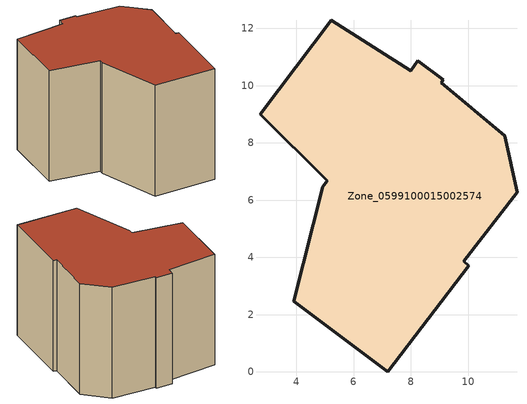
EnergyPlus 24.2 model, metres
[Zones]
Zone_0599100015002574
 floor ground (C_G): 2.73,9 5.22,12.29 7.99,10.53 8.24,10.87 9.13,10.21 9.06,10.11 11.28,8.25 11.71,6.28 9.84,3.86 10.02,3.71 7.2,0 3.91,2.46 4.91,6.47 5.07,6.68 z1.03
 wall outside (C_F): 7.2,0 10.02,3.71 9.84,3.86 11.71,6.28 11.28,8.25 9.06,10.11 9.13,10.21 8.24,10.87 7.99,10.53 5.22,12.29 2.73,9 5.07,6.68 4.91,6.47 3.91,2.46 7.2,0 z1.03:8.94
 roof outside (C_R): 4.91,6.47 3.91,2.46 7.2,0 10.02,3.71 9.84,3.86 11.71,6.28 11.28,8.25 9.06,10.11 9.13,10.21 8.24,10.87 7.99,10.53 5.22,12.29 2.73,9 5.07,6.68 z8.94
[BUILDING]
Pand.0599100015002574: North Axis=0; Terrain=City; Loads Convergence Tolerance Value=0.04; Temperature Convergence Tolerance Value=0.4; Solar Distribution=FullExterior; Maximum Number of Warmup Days=25; Minimum Number of Warmup Days=1
[Site:Location]
Rotterdam.The.Hague.AP_ZH_NLD Design_Conditions: Latitude=51.96; Longitude=4.45; Time Zone=1; Elevation=-4.5
[SITE:GROUNDTEMPERATURE:BUILDINGSURFACE]
18, 18, 18, 18, 18, 18, 18, 18, 18, 18, 18, 18
[MATERIAL] Thermal Absorptance=0.9; Solar Absorptance=0.7; Visible Absorptance=0.7
Name | Roughness | Thickness | Conductivity | Density | Specific Heat
G.TI.1975-1991 | MediumSmooth | 0.15 | 0.288461 | 540 | 1210
F.TI.1975-1991 | Rough | 0.3 | 0.230769 | 1920 | 840
R.TI.1975-1991 | MediumRough | 0.2 | 0.153846 | 1500 | 1000
[CONSTRUCTION]
C_G: G.TI.1975-1991
C_F: F.TI.1975-1991
C_R: R.TI.1975-1991
[ZONE]
Zone_0599100015002574: Type=1; Multiplier=1; Ceiling Height=Autocalculate; Volume=Autocalculate; Floor Area=autocalculate; Part of Total Floor Area=Yes
[ZONEINFILTRATION:DESIGNFLOWRATE]
Infil_Zone_0599100015002574: Zone or ZoneList or Space or SpaceList=Zone_0599100015002574; Schedule=AlwaysOn; Design Flow Rate Calculation Method=Flow/Area; Flow Rate per Floor Area=0.003; Constant Term Coefficient=1; Temperature Term Coefficient=0; Velocity Term Coefficient=0; Velocity Squared Term Coefficient=0
[HVACTEMPLATE:ZONE:IDEALLOADSAIRSYSTEM]
Zone_0599100015002574: Maximum Heating Supply Air Temperature=50; Minimum Cooling Supply Air Temperature=13; Maximum Heating Supply Air Humidity Ratio=0.0156; Minimum Cooling Supply Air Humidity Ratio=0.0077; Heating Limit=NoLimit; Cooling Limit=NoLimit; Dehumidification Control Type=ConstantSensibleHeatRatio; Cooling Sensible Heat Ratio=0.7; Dehumidification Setpoint=60; Humidification Control Type=None; Humidification Setpoint=30; Outdoor Air Method=None; Outdoor Air Flow Rate per Person=0.00944; Outdoor Air Flow Rate per Zone Floor Area=0; Outdoor Air Flow Rate per Zone=0; Demand Controlled Ventilation Type=None; Outdoor Air Economizer Type=NoEconomizer; Heat Recovery Type=None; Sensible Heat Recovery Effectiveness=0.7; Latent Heat Recovery Effectiveness=0.65
[ZONECONTROL:THERMOSTAT]
ThermostatControl_Zone_0599100015002574: Zone or ZoneList=Zone_0599100015002574; Control Type Schedule=DualSetpointControlType; Control 1=Thermostat_Zone_0599100015002574; Temperature Difference Between Cutout And Setpoint=0
[THERMOSTATSETPOINT:DUALSETPOINT]
Thermostat_Zone_0599100015002574: Heating Setpoint Temperature Schedule=HeatingSetpoint_Zone_0599100015002574; Cooling Setpoint Temperature Schedule=CoolingSetpoint_Zone_0599100015002574
[SCHEDULE:COMPACT]
HeatingSetpoint_Zone_0599100015002574: Through: 12/31, For: AllDays, Until: 24:00, 21
CoolingSetpoint_Zone_0599100015002574: Through: 12/31, For: AllDays, Until: 24:00, 24
DualSetpointControlType: Through: 12/31, For: AllDays, Until: 24:00, 4
AlwaysOn: Through: 12/31, For: AllDays, Until: 24:00, 1
